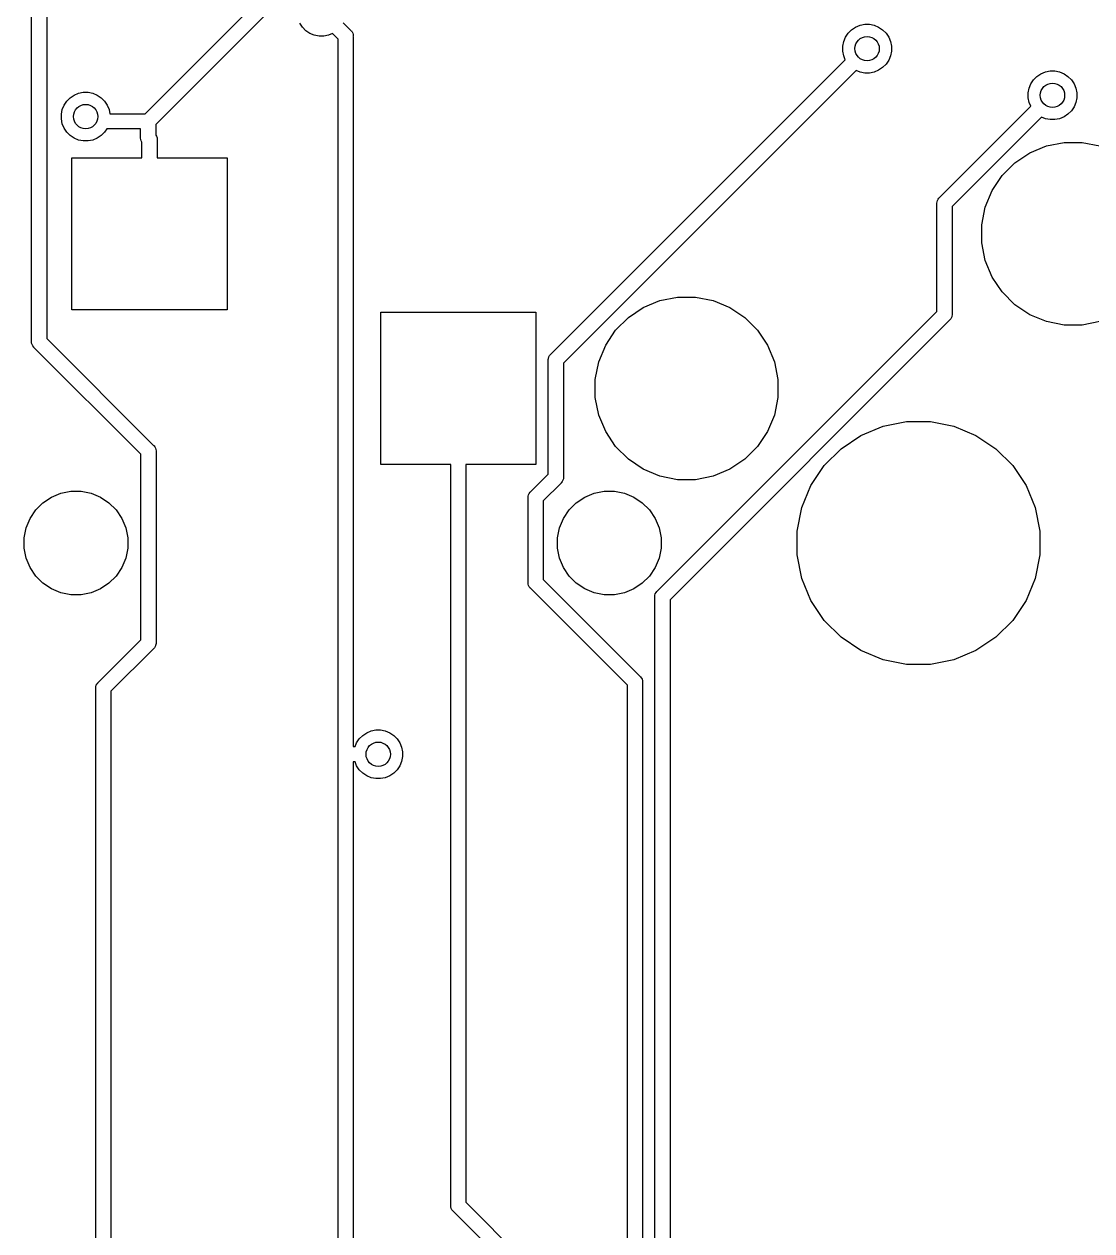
# Model space of a CAD drawing. Extents: x 1.2 to 14.9, y -4.9 to -0.3.
# Drawn here: x 3.631 to 4.322, y -2.675 to -1.894 of the extents above; entities that cross this region are included whole.
import ezdxf

# ---------------------------------------------------------------- set-up
doc = ezdxf.new("R2010")
doc.units = 0
doc.header["$MEASUREMENT"] = 0
doc.layers.add('BLACK', color=7, linetype='CONTINUOUS')

msp = doc.modelspace()

# ---------------------------------------------------------------- linework, layer by layer
at = {"layer": 'BLACK', "linetype": 'CONTINUOUS'}
for p, q in [((3.63625, -2.09956), (3.63625, -1.59815)), ((3.64609, -1.59635), (3.64609, -2.09776)), ((3.70971, -1.95237), (3.81968, -1.8424)), ((3.82537, -1.85063), (3.71667, -1.95933)), ((3.81157, -1.89647), (3.80985, -1.89389)), ((3.81377, -1.89866), (3.81157, -1.89647)), ((3.8379, -1.89356), (3.84283, -1.89849)), ((4.16674, -1.89804), (4.16932, -1.89632)), ((4.16932, -1.89632), (4.17219, -1.89513)), ((4.17219, -1.89513), (4.17523, -1.89452)), ((4.17523, -1.89452), (4.17833, -1.89452)), ((4.17833, -1.89452), (4.18137, -1.89513)), ((4.18137, -1.89513), (4.18424, -1.89632)), ((4.18424, -1.89632), (4.18682, -1.89804)), ((3.81635, -1.90038), (3.81377, -1.89866)), ((3.81921, -1.90157), (3.81635, -1.90038)), ((3.82226, -1.90218), (3.81921, -1.90157)), ((3.82536, -1.90218), (3.82226, -1.90218)), ((3.8284, -1.90157), (3.82536, -1.90218)), ((3.83094, -1.90052), (3.8284, -1.90157)), ((3.8346, -1.90418), (3.83094, -1.90052)), ((3.8346, -2.36637), (3.8346, -1.90418)), ((3.84283, -1.89849), (3.84302, -1.89865)), ((3.84302, -1.89865), (3.84317, -1.89883)), ((3.84317, -1.89883), (3.84317, -1.89883)), ((3.84317, -1.89883), (3.84349, -1.89922)), ((3.84349, -1.89922), (3.84363, -1.89939)), ((3.84363, -1.89939), (3.84409, -1.90025)), ((3.84409, -1.90025), (3.84437, -1.90118)), ((3.84437, -1.90118), (3.84444, -1.9019)), ((3.84444, -1.9019), (3.84444, -1.9019)), ((3.84444, -1.9019), (3.84446, -1.90214)), ((3.84446, -1.90214), (3.84444, -1.90238)), ((3.84444, -1.90238), (3.84444, -2.36169)), ((4.16164, -1.90568), (4.16282, -1.90281)), ((4.16282, -1.90281), (4.16455, -1.90023)), ((4.16455, -1.90023), (4.16674, -1.89804)), ((4.18682, -1.89804), (4.18901, -1.90023)), ((4.18901, -1.90023), (4.19074, -1.90281)), ((4.19074, -1.90281), (4.19192, -1.90568)), ((4.16103, -1.90872), (4.16164, -1.90568)), ((4.16103, -1.91182), (4.16103, -1.90872)), ((4.16164, -1.91487), (4.16103, -1.91182)), ((4.19192, -1.90568), (4.19253, -1.90872)), ((4.19253, -1.91182), (4.19192, -1.91487)), ((4.19253, -1.90872), (4.19253, -1.91182)), ((3.97217, -2.10792), (4.16269, -1.9174)), ((4.16269, -1.9174), (4.16164, -1.91487)), ((4.19074, -1.91773), (4.18901, -1.92031)), ((4.19192, -1.91487), (4.19074, -1.91773)), ((4.16965, -1.92436), (3.9804, -2.11361)), ((4.17219, -1.92541), (4.16965, -1.92436)), ((4.17523, -1.92602), (4.17219, -1.92541)), ((4.17833, -1.92602), (4.17523, -1.92602)), ((4.18137, -1.92541), (4.17833, -1.92602)), ((4.18424, -1.92423), (4.18137, -1.92541)), ((4.18682, -1.9225), (4.18424, -1.92423)), ((4.18901, -1.92031), (4.18682, -1.9225)), ((4.28665, -1.92819), (4.28923, -1.92646)), ((4.28923, -1.92646), (4.29209, -1.92527)), ((4.29209, -1.92527), (4.29513, -1.92467)), ((4.29513, -1.92467), (4.29824, -1.92467)), ((4.29824, -1.92467), (4.30128, -1.92527)), ((4.30128, -1.92527), (4.30414, -1.92646)), ((4.30414, -1.92646), (4.30672, -1.92819)), ((4.28154, -1.93582), (4.28273, -1.93296)), ((4.28273, -1.93296), (4.28445, -1.93038)), ((4.28445, -1.93038), (4.28665, -1.92819)), ((4.30672, -1.92819), (4.30892, -1.93038)), ((4.30892, -1.93038), (4.31064, -1.93296)), ((4.31064, -1.93296), (4.31183, -1.93582)), ((3.65911, -1.94417), (3.6613, -1.94197)), ((3.6613, -1.94197), (3.66388, -1.94025)), ((3.66388, -1.94025), (3.66675, -1.93906)), ((3.66675, -1.93906), (3.66979, -1.93846)), ((3.66979, -1.93846), (3.67289, -1.93846)), ((3.67289, -1.93846), (3.67593, -1.93906)), ((3.67593, -1.93906), (3.6788, -1.94025)), ((3.6788, -1.94025), (3.68138, -1.94197)), ((3.68138, -1.94197), (3.68357, -1.94417)), ((4.28094, -1.93887), (4.28154, -1.93582)), ((4.28094, -1.94197), (4.28094, -1.93887)), ((4.28154, -1.94501), (4.28094, -1.94197)), ((4.31183, -1.93582), (4.31243, -1.93887)), ((4.31243, -1.94197), (4.31183, -1.94501)), ((4.31243, -1.93887), (4.31243, -1.94197)), ((3.65559, -1.95265), (3.6562, -1.94961)), ((3.6562, -1.94961), (3.65738, -1.94675)), ((3.65738, -1.94675), (3.65911, -1.94417)), ((3.68357, -1.94417), (3.68529, -1.94675)), ((3.68529, -1.94675), (3.68648, -1.94961)), ((3.68648, -1.94961), (3.68703, -1.95237)), ((4.22353, -2.00661), (4.28259, -1.94755)), ((4.28259, -1.94755), (4.28154, -1.94501)), ((4.30892, -1.95046), (4.30672, -1.95265)), ((4.31064, -1.94788), (4.30892, -1.95046)), ((4.31183, -1.94501), (4.31064, -1.94788)), ((3.65559, -1.95576), (3.65559, -1.95265)), ((3.6562, -1.9588), (3.65559, -1.95576)), ((3.65738, -1.96166), (3.6562, -1.9588)), ((3.68703, -1.95237), (3.70971, -1.95237)), ((4.28955, -1.95451), (4.23176, -2.0123)), ((4.29209, -1.95556), (4.28955, -1.95451)), ((4.29513, -1.95617), (4.29209, -1.95556)), ((4.29824, -1.95617), (4.29513, -1.95617)), ((4.30128, -1.95556), (4.29824, -1.95617)), ((4.30414, -1.95437), (4.30128, -1.95556)), ((4.30672, -1.95265), (4.30414, -1.95437)), ((3.65911, -1.96424), (3.65738, -1.96166)), ((3.6613, -1.96644), (3.65911, -1.96424)), ((3.66388, -1.96816), (3.6613, -1.96644)), ((3.68138, -1.96644), (3.6788, -1.96816)), ((3.68357, -1.96424), (3.68138, -1.96644)), ((3.68493, -1.96221), (3.68357, -1.96424)), ((3.70683, -1.96221), (3.68493, -1.96221)), ((3.70683, -1.96774), (3.70683, -1.96221)), ((3.71667, -1.95933), (3.71667, -1.96603)), ((3.71667, -1.96603), (3.71675, -1.96612)), ((3.71675, -1.96612), (3.71721, -1.96697)), ((3.66675, -1.96935), (3.66388, -1.96816)), ((3.66979, -1.96995), (3.66675, -1.96935)), ((3.67289, -1.96995), (3.66979, -1.96995)), ((3.67593, -1.96935), (3.67289, -1.96995)), ((3.6788, -1.96816), (3.67593, -1.96935)), ((3.70681, -1.96798), (3.70683, -1.96774)), ((3.70683, -1.96822), (3.70681, -1.96798)), ((3.7069, -1.96894), (3.70683, -1.96822)), ((3.70683, -1.96822), (3.70683, -1.96822)), ((3.70718, -1.96987), (3.7069, -1.96894)), ((3.70764, -1.97073), (3.70718, -1.96987)), ((3.70772, -1.97082), (3.70764, -1.97073)), ((3.70772, -1.98079), (3.70772, -1.97082)), ((3.71721, -1.96697), (3.71749, -1.9679)), ((3.71749, -1.9679), (3.71756, -1.96862)), ((3.71756, -1.96862), (3.71756, -1.96863)), ((3.71756, -1.96863), (3.71758, -1.96887)), ((3.71758, -1.96887), (3.71756, -1.96911)), ((3.71756, -1.96911), (3.71756, -1.98079)), ((4.28203, -1.97767), (4.29277, -1.97321)), ((4.29277, -1.97321), (4.30418, -1.97094)), ((4.30418, -1.97094), (4.31582, -1.97094)), ((4.31582, -1.97094), (4.32723, -1.97321)), ((3.66244, -2.07921), (3.66244, -1.98079)), ((3.66244, -1.98079), (3.70772, -1.98079)), ((3.71756, -1.98079), (3.76283, -1.98079)), ((3.76283, -1.98079), (3.76283, -2.07921)), ((4.27235, -1.98413), (4.28203, -1.97767)), ((4.26413, -1.99235), (4.27235, -1.98413)), ((4.25767, -2.00203), (4.26413, -1.99235)), ((4.25321, -2.01277), (4.25767, -2.00203)), ((4.2219, -2.01026), (4.22199, -2.0093)), ((4.22192, -2.0105), (4.2219, -2.01026)), ((4.22192, -2.08017), (4.22192, -2.0105)), ((4.22199, -2.0093), (4.22227, -2.00837)), ((4.22227, -2.00837), (4.22273, -2.00751)), ((4.22273, -2.00751), (4.22319, -2.00695)), ((4.22319, -2.00695), (4.22335, -2.00676)), ((4.22319, -2.00695), (4.22319, -2.00695)), ((4.22335, -2.00676), (4.22353, -2.00661)), ((4.23176, -2.0123), (4.23176, -2.08197)), ((4.25094, -2.02418), (4.25321, -2.01277)), ((4.25094, -2.03582), (4.25094, -2.02418)), ((4.25321, -2.04723), (4.25094, -2.03582)), ((4.25767, -2.05797), (4.25321, -2.04723)), ((4.26413, -2.06765), (4.25767, -2.05797)), ((4.27235, -2.07587), (4.26413, -2.06765)), ((4.03203, -2.07767), (4.04277, -2.07321)), ((4.04277, -2.07321), (4.05418, -2.07094)), ((4.05418, -2.07094), (4.06582, -2.07094)), ((4.06582, -2.07094), (4.07723, -2.07321)), ((4.07723, -2.07321), (4.08797, -2.07767)), ((4.28203, -2.08233), (4.27235, -2.07587)), ((3.76283, -2.07921), (3.66244, -2.07921)), ((3.86217, -2.17921), (3.86217, -2.08079)), ((3.86217, -2.08079), (3.96256, -2.08079)), ((3.96256, -2.08079), (3.96256, -2.17921)), ((4.02235, -2.08413), (4.03203, -2.07767)), ((4.04105, -2.26105), (4.22192, -2.08017)), ((4.08797, -2.07767), (4.09765, -2.08413)), ((4.23151, -2.08378), (4.23141, -2.08411)), ((4.23169, -2.08318), (4.23151, -2.08378)), ((4.23176, -2.08245), (4.23169, -2.08318)), ((4.23176, -2.08197), (4.23179, -2.08221)), ((4.23179, -2.08221), (4.23176, -2.08245)), ((4.23176, -2.08245), (4.23176, -2.08245)), ((4.29277, -2.08679), (4.28203, -2.08233)), ((4.01413, -2.09235), (4.02235, -2.08413)), ((4.23015, -2.08586), (4.04928, -2.26674)), ((4.09765, -2.08413), (4.10587, -2.09235)), ((4.23034, -2.08571), (4.23015, -2.08586)), ((4.23071, -2.08525), (4.23034, -2.08571)), ((4.23095, -2.08496), (4.23071, -2.08525)), ((4.23141, -2.08411), (4.23095, -2.08496)), ((4.30418, -2.08906), (4.29277, -2.08679)), ((4.31582, -2.08906), (4.30418, -2.08906)), ((4.32723, -2.08679), (4.31582, -2.08906)), ((3.64609, -2.09776), (3.7152, -2.16687)), ((4.00767, -2.10203), (4.01413, -2.09235)), ((4.10587, -2.09235), (4.11233, -2.10203)), ((3.63623, -2.0998), (3.63625, -2.09956)), ((3.63625, -2.10004), (3.63623, -2.0998)), ((3.63632, -2.10077), (3.63625, -2.10004)), ((3.63625, -2.10004), (3.63625, -2.10004)), ((3.6366, -2.1017), (3.63632, -2.10077)), ((3.63706, -2.10255), (3.6366, -2.1017)), ((3.63768, -2.1033), (3.63706, -2.10255)), ((3.63786, -2.10345), (3.63768, -2.1033)), ((3.70697, -2.17256), (3.63786, -2.10345)), ((4.00321, -2.11277), (4.00767, -2.10203)), ((4.11233, -2.10203), (4.11679, -2.11277)), ((3.97054, -2.11157), (3.97056, -2.11133)), ((3.97056, -2.11181), (3.97054, -2.11157)), ((3.97056, -2.11133), (3.97063, -2.11061)), ((3.97056, -2.11133), (3.97056, -2.11133)), ((3.97056, -2.18549), (3.97056, -2.11181)), ((3.97063, -2.11061), (3.97091, -2.10968)), ((3.97091, -2.10968), (3.97137, -2.10882)), ((3.97137, -2.10882), (3.97198, -2.10807)), ((3.97198, -2.10807), (3.97217, -2.10792)), ((3.9804, -2.11361), (3.9804, -2.18729)), ((4.00094, -2.12418), (4.00321, -2.11277)), ((4.11679, -2.11277), (4.11906, -2.12418)), ((4.00094, -2.13582), (4.00094, -2.12418)), ((4.11906, -2.12418), (4.11906, -2.13582)), ((4.00321, -2.14723), (4.00094, -2.13582)), ((4.11906, -2.13582), (4.11679, -2.14723)), ((4.00767, -2.15797), (4.00321, -2.14723)), ((4.11679, -2.14723), (4.11233, -2.15797)), ((4.1871, -2.15452), (4.20227, -2.1515)), ((4.20227, -2.1515), (4.21773, -2.1515)), ((4.21773, -2.1515), (4.2329, -2.15452)), ((4.01413, -2.16765), (4.00767, -2.15797)), ((4.11233, -2.15797), (4.10587, -2.16765)), ((4.15996, -2.16903), (4.17282, -2.16043)), ((4.17282, -2.16043), (4.1871, -2.15452)), ((4.2329, -2.15452), (4.24718, -2.16043)), ((4.24718, -2.16043), (4.26004, -2.16903)), ((3.7152, -2.16687), (3.71539, -2.16703)), ((3.71539, -2.16703), (3.71554, -2.16721)), ((3.71554, -2.16721), (3.71601, -2.16778)), ((3.71601, -2.16778), (3.71628, -2.16829)), ((3.71628, -2.16829), (3.71646, -2.16863)), ((3.71646, -2.16863), (3.71674, -2.16956)), ((3.71674, -2.16956), (3.71681, -2.17028)), ((4.02235, -2.17587), (4.01413, -2.16765)), ((4.10587, -2.16765), (4.09765, -2.17587)), ((4.14903, -2.17996), (4.15996, -2.16903)), ((4.26004, -2.16903), (4.27097, -2.17996)), ((3.70697, -2.29266), (3.70697, -2.17256)), ((3.71681, -2.17028), (3.71681, -2.17028)), ((3.71681, -2.17028), (3.71684, -2.17052)), ((3.71684, -2.17052), (3.71681, -2.17076)), ((3.71681, -2.17076), (3.71681, -2.29446)), ((4.03203, -2.18233), (4.02235, -2.17587)), ((4.09765, -2.17587), (4.08797, -2.18233)), ((3.90744, -2.17921), (3.86217, -2.17921)), ((3.90744, -2.65817), (3.90744, -2.17921)), ((3.96256, -2.17921), (3.91728, -2.17921)), ((3.91728, -2.17921), (3.91728, -2.65637)), ((4.04277, -2.18679), (4.03203, -2.18233)), ((4.08797, -2.18233), (4.07723, -2.18679)), ((4.14043, -2.19282), (4.14903, -2.17996)), ((4.27097, -2.17996), (4.27957, -2.19282)), ((3.95908, -2.19697), (3.97056, -2.18549)), ((3.97879, -2.19118), (3.96731, -2.20266)), ((3.97898, -2.19102), (3.97879, -2.19118)), ((3.97913, -2.19084), (3.97898, -2.19102)), ((3.97959, -2.19027), (3.97913, -2.19084)), ((3.97913, -2.19084), (3.97913, -2.19084)), ((3.9796, -2.19026), (3.97959, -2.19027)), ((3.98005, -2.18942), (3.9796, -2.19026)), ((3.98033, -2.18849), (3.98005, -2.18942)), ((3.9804, -2.18777), (3.98033, -2.18849)), ((3.9804, -2.18729), (3.98043, -2.18753)), ((3.98043, -2.18753), (3.9804, -2.18777)), ((3.9804, -2.18777), (3.9804, -2.18777)), ((4.05418, -2.18906), (4.04277, -2.18679)), ((4.06582, -2.18906), (4.05418, -2.18906)), ((4.07723, -2.18679), (4.06582, -2.18906)), ((4.13452, -2.2071), (4.14043, -2.19282)), ((4.27957, -2.19282), (4.28548, -2.2071)), ((3.64364, -2.20398), (3.64913, -2.20031)), ((3.64913, -2.20031), (3.65523, -2.19779)), ((3.65523, -2.19779), (3.6617, -2.1965)), ((3.6617, -2.1965), (3.6683, -2.1965)), ((3.6683, -2.1965), (3.67477, -2.19779)), ((3.67477, -2.19779), (3.68087, -2.20031)), ((3.68087, -2.20031), (3.68635, -2.20398)), ((3.95744, -2.20062), (3.95746, -2.20038)), ((3.95746, -2.20086), (3.95744, -2.20062)), ((3.95746, -2.20038), (3.95754, -2.19966)), ((3.95746, -2.20038), (3.95746, -2.20038)), ((3.95754, -2.19966), (3.95782, -2.19873)), ((3.95782, -2.19873), (3.95827, -2.19787)), ((3.95827, -2.19787), (3.95889, -2.19713)), ((3.95889, -2.19713), (3.95908, -2.19697)), ((3.98864, -2.20398), (3.99413, -2.20031)), ((3.99413, -2.20031), (4.00023, -2.19779)), ((4.00023, -2.19779), (4.0067, -2.1965)), ((4.0067, -2.1965), (4.0133, -2.1965)), ((4.0133, -2.1965), (4.01977, -2.19779)), ((4.01977, -2.19779), (4.02587, -2.20031)), ((4.02587, -2.20031), (4.03135, -2.20398)), ((3.63531, -2.21413), (3.63898, -2.20864)), ((3.63898, -2.20864), (3.64364, -2.20398)), ((3.68635, -2.20398), (3.69102, -2.20864)), ((3.69102, -2.20864), (3.69469, -2.21413)), ((3.95746, -2.25541), (3.95746, -2.20086)), ((3.96731, -2.20266), (3.96731, -2.25361)), ((3.98031, -2.21413), (3.98398, -2.20864)), ((3.98398, -2.20864), (3.98864, -2.20398)), ((4.03135, -2.20398), (4.03602, -2.20864)), ((4.03602, -2.20864), (4.03969, -2.21413)), ((4.1315, -2.22227), (4.13452, -2.2071)), ((4.28548, -2.2071), (4.2885, -2.22227)), ((3.63279, -2.22023), (3.63531, -2.21413)), ((3.69469, -2.21413), (3.69721, -2.22023)), ((3.97779, -2.22023), (3.98031, -2.21413)), ((4.03969, -2.21413), (4.04221, -2.22023)), ((3.6315, -2.2267), (3.63279, -2.22023)), ((3.69721, -2.22023), (3.6985, -2.2267)), ((3.9765, -2.2267), (3.97779, -2.22023)), ((4.04221, -2.22023), (4.0435, -2.2267)), ((4.1315, -2.23773), (4.1315, -2.22227)), ((4.2885, -2.22227), (4.2885, -2.23773)), ((3.6315, -2.2333), (3.6315, -2.2267)), ((3.6985, -2.2267), (3.6985, -2.2333)), ((3.9765, -2.2333), (3.9765, -2.2267)), ((4.0435, -2.2267), (4.0435, -2.2333)), ((3.63279, -2.23977), (3.6315, -2.2333)), ((3.63531, -2.24587), (3.63279, -2.23977)), ((3.69721, -2.23977), (3.69469, -2.24587)), ((3.6985, -2.2333), (3.69721, -2.23977)), ((3.97779, -2.23977), (3.9765, -2.2333)), ((3.98031, -2.24587), (3.97779, -2.23977)), ((4.04221, -2.23977), (4.03969, -2.24587)), ((4.0435, -2.2333), (4.04221, -2.23977)), ((4.13452, -2.2529), (4.1315, -2.23773)), ((4.2885, -2.23773), (4.28548, -2.2529)), ((3.63898, -2.25135), (3.63531, -2.24587)), ((3.69469, -2.24587), (3.69102, -2.25135)), ((3.98398, -2.25135), (3.98031, -2.24587)), ((4.03969, -2.24587), (4.03602, -2.25135)), ((3.64364, -2.25602), (3.63898, -2.25135)), ((3.69102, -2.25135), (3.68635, -2.25602)), ((3.95744, -2.25565), (3.95746, -2.25541)), ((3.96731, -2.25361), (4.02993, -2.31624)), ((3.98864, -2.25602), (3.98398, -2.25135)), ((4.03602, -2.25135), (4.03135, -2.25602)), ((4.14043, -2.26718), (4.13452, -2.2529)), ((4.28548, -2.2529), (4.27957, -2.26718)), ((3.64913, -2.25969), (3.64364, -2.25602)), ((3.65523, -2.26221), (3.64913, -2.25969)), ((3.6617, -2.2635), (3.65523, -2.26221)), ((3.67477, -2.26221), (3.6683, -2.2635)), ((3.68087, -2.25969), (3.67477, -2.26221)), ((3.68635, -2.25602), (3.68087, -2.25969)), ((3.95746, -2.25589), (3.95744, -2.25565)), ((3.95747, -2.25599), (3.95746, -2.25589)), ((3.95754, -2.25661), (3.95747, -2.25599)), ((3.95782, -2.25754), (3.95754, -2.25661)), ((3.95827, -2.2584), (3.95782, -2.25754)), ((3.95874, -2.25896), (3.95827, -2.2584)), ((3.95889, -2.25915), (3.95874, -2.25896)), ((3.95908, -2.2593), (3.95889, -2.25915)), ((4.0217, -2.32192), (3.95908, -2.2593)), ((3.99413, -2.25969), (3.98864, -2.25602)), ((4.00023, -2.26221), (3.99413, -2.25969)), ((4.0067, -2.2635), (4.00023, -2.26221)), ((4.01977, -2.26221), (4.0133, -2.2635)), ((4.02587, -2.25969), (4.01977, -2.26221)), ((4.03135, -2.25602), (4.02587, -2.25969)), ((4.0395, -2.26374), (4.03979, -2.26281)), ((4.03979, -2.26281), (4.04024, -2.26195)), ((4.04024, -2.26195), (4.0407, -2.26139)), ((4.0407, -2.26139), (4.04086, -2.2612)), ((4.0407, -2.26139), (4.0407, -2.26139)), ((4.04086, -2.2612), (4.04105, -2.26105)), ((3.6683, -2.2635), (3.6617, -2.2635)), ((4.0133, -2.2635), (4.0067, -2.2635)), ((4.03941, -2.2647), (4.0395, -2.26374)), ((4.03943, -2.26494), (4.03941, -2.2647)), ((4.03943, -2.94194), (4.03943, -2.26494)), ((4.04928, -2.26674), (4.04928, -2.94015)), ((4.14903, -2.28004), (4.14043, -2.26718)), ((4.27957, -2.26718), (4.27097, -2.28004)), ((4.15996, -2.29097), (4.14903, -2.28004)), ((4.27097, -2.28004), (4.26004, -2.29097)), ((3.67944, -2.32019), (3.70697, -2.29266)), ((3.71681, -2.29446), (3.71684, -2.2947)), ((4.17282, -2.29957), (4.15996, -2.29097)), ((4.26004, -2.29097), (4.24718, -2.29957)), ((3.7152, -2.29835), (3.68767, -2.32588)), ((3.71539, -2.29819), (3.7152, -2.29835)), ((3.71576, -2.29774), (3.71539, -2.29819)), ((3.71601, -2.29744), (3.71576, -2.29774)), ((3.71646, -2.29659), (3.71601, -2.29744)), ((3.71657, -2.29622), (3.71646, -2.29659)), ((3.71674, -2.29566), (3.71657, -2.29622)), ((3.71681, -2.29494), (3.71674, -2.29566)), ((3.71684, -2.2947), (3.71681, -2.29494)), ((3.71681, -2.29494), (3.71681, -2.29494)), ((4.1871, -2.30548), (4.17282, -2.29957)), ((4.24718, -2.29957), (4.2329, -2.30548)), ((4.20227, -2.3085), (4.1871, -2.30548)), ((4.21773, -2.3085), (4.20227, -2.3085)), ((4.2329, -2.30548), (4.21773, -2.3085)), ((4.02993, -2.31624), (4.03012, -2.31639)), ((4.03012, -2.31639), (4.03027, -2.31658)), ((4.03027, -2.31658), (4.03073, -2.31714)), ((4.03073, -2.31714), (4.03086, -2.31737)), ((4.03086, -2.31737), (4.03119, -2.31799)), ((3.67781, -2.32384), (3.6779, -2.32287)), ((3.67783, -2.32408), (3.67781, -2.32384)), ((3.67783, -2.82542), (3.67783, -2.32408)), ((3.6779, -2.32287), (3.67818, -2.32195)), ((3.67818, -2.32195), (3.67864, -2.32109)), ((3.67864, -2.32109), (3.6791, -2.32053)), ((3.6791, -2.32053), (3.67926, -2.32034)), ((3.6791, -2.32053), (3.6791, -2.32053)), ((3.67926, -2.32034), (3.67944, -2.32019)), ((4.0217, -2.95165), (4.0217, -2.32192)), ((4.03119, -2.31799), (4.03147, -2.31892)), ((4.03147, -2.31892), (4.03154, -2.31964)), ((4.03154, -2.31964), (4.03154, -2.31964)), ((4.03154, -2.31964), (4.03157, -2.31989)), ((4.03157, -2.31989), (4.03154, -2.32013)), ((4.03154, -2.32013), (4.03154, -2.94985)), ((3.68767, -2.32588), (3.68767, -2.82362)), ((3.8466, -2.35915), (3.84832, -2.35658)), ((3.84832, -2.35658), (3.85051, -2.35438)), ((3.85051, -2.35438), (3.85309, -2.35266)), ((3.85309, -2.35266), (3.85596, -2.35147)), ((3.85596, -2.35147), (3.859, -2.35087)), ((3.859, -2.35087), (3.8621, -2.35087)), ((3.8621, -2.35087), (3.86514, -2.35147)), ((3.86514, -2.35147), (3.86801, -2.35266)), ((3.86801, -2.35266), (3.87059, -2.35438)), ((3.87059, -2.35438), (3.87278, -2.35658)), ((3.87278, -2.35658), (3.87451, -2.35915)), ((3.84444, -2.36169), (3.84554, -2.36169)), ((3.84554, -2.36169), (3.8466, -2.35915)), ((3.87451, -2.35915), (3.87569, -2.36202)), ((3.87569, -2.36202), (3.8763, -2.36506)), ((3.83457, -2.36661), (3.8346, -2.36637)), ((3.8346, -2.36686), (3.83457, -2.36661)), ((3.8346, -2.84178), (3.8346, -2.36686)), ((3.84554, -2.37154), (3.84444, -2.37154)), ((3.84444, -2.37154), (3.84444, -2.83999)), ((3.8466, -2.37407), (3.84554, -2.37154)), ((3.87569, -2.37121), (3.87451, -2.37407)), ((3.8763, -2.36817), (3.87569, -2.37121)), ((3.8763, -2.36506), (3.8763, -2.36817)), ((3.84832, -2.37665), (3.8466, -2.37407)), ((3.85051, -2.37885), (3.84832, -2.37665)), ((3.85309, -2.38057), (3.85051, -2.37885)), ((3.87059, -2.37885), (3.86801, -2.38057)), ((3.87278, -2.37665), (3.87059, -2.37885)), ((3.87451, -2.37407), (3.87278, -2.37665)), ((3.85596, -2.38176), (3.85309, -2.38057)), ((3.859, -2.38236), (3.85596, -2.38176)), ((3.8621, -2.38236), (3.859, -2.38236)), ((3.86514, -2.38176), (3.8621, -2.38236)), ((3.86801, -2.38057), (3.86514, -2.38176)), ((3.90742, -2.65841), (3.90744, -2.65817)), ((3.90751, -2.65937), (3.90742, -2.65841)), ((3.90779, -2.6603), (3.90751, -2.65937)), ((3.90825, -2.66116), (3.90779, -2.6603)), ((3.90864, -2.66163), (3.90825, -2.66116)), ((3.91728, -2.65637), (4.0029, -2.74199)), ((3.90887, -2.66191), (3.90864, -2.66163)), ((3.90905, -2.66206), (3.90887, -2.66191)), ((3.99467, -2.74768), (3.90905, -2.66206))]:
    msp.add_line(p, q, dxfattribs=at)
at = {"layer": 'BLACK'}
for centre in [(4.17678, -1.91027), (4.29669, -1.94042), (3.67134, -1.9542), (3.86055, -2.36661)]:
    msp.add_circle(centre, 0.007874, dxfattribs=at)

doc.saveas('drawing.dxf')
